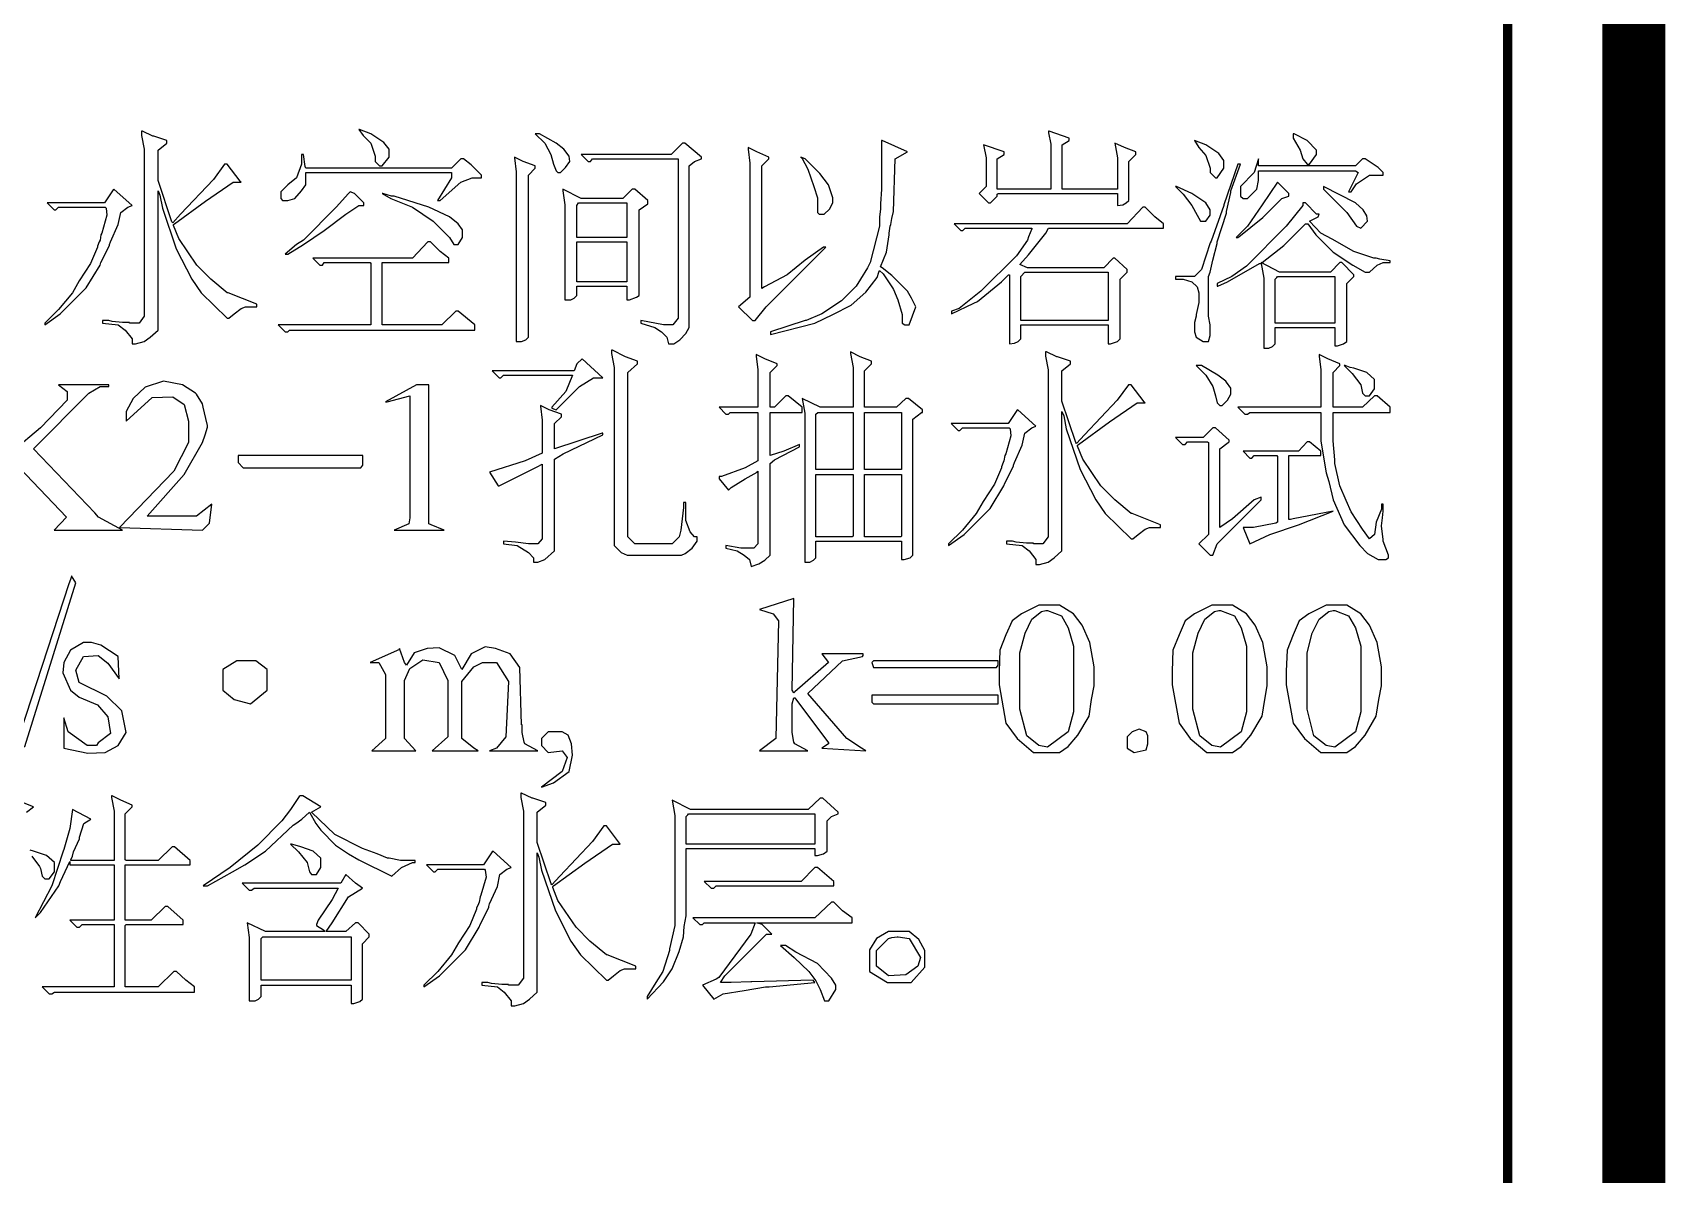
# Model space of a CAD drawing. Extents: x 94 to 452, y -72 to 1042.
# Drawn here: x 425.83 to 451.73, y 190.35 to 208.45 of the extents above; entities that cross this region are included whole.
import ezdxf

# ---------------------------------------------------------------- set-up
doc = ezdxf.new("R2010")
doc.units = 0
doc.header["$MEASUREMENT"] = 0
doc.layers.add('TREE_LAYER', color=7, linetype='Continuous')

msp = doc.modelspace()

# ---------------------------------------------------------------- linework, layer by layer
at = {"layer": 'TREE_LAYER'}
for points, const_width, elevation in [([(451.22612, 995.005583), (451.22612, 11.113007), (451.22612, 10.313007), (451.22612, -71.498816), (94.22612, -71.498816), (94.22612, -69.496695), (94.22612, 9.432416), (94.22612, 10.313007), (94.22612, 11.113007), (94.22612, 13.086307)], 1, 2891.008799), ([(96.22612, 13.086307), (96.22612, 11.113007), (96.22612, 10.313007), (96.22612, 9.432416), (96.22612, 9.432416), (96.22612, -69.496695), (96.22612, -69.498816), (449.22612, -69.498816), (449.22612, -69.498816), (449.22612, 10.313007), (449.22612, 11.113007), (449.22612, 995.005583)], 0.15, 2875.008799)]:
    msp.add_lwpolyline(points, dxfattribs=dict(at, const_width=const_width, elevation=elevation))
at = {"layer": 'TREE_LAYER', "elevation": 1017}
for points in [[(427.570339, 206.892055), (427.556613, 206.892055), (427.556613, 206.823428), (427.59779, 206.60382), (427.59779, 203.9548), (427.515437, 203.844996), (427.364456, 203.844996), (427.364456, 203.858722), (427.254653, 203.858722), (427.254653, 203.858722), (427.089947, 203.872447), (427.035045, 203.886173), (426.938966, 203.886173), (426.938966, 203.844996), (427.186025, 203.817546), (427.295829, 203.735193), (427.405633, 203.597938), (427.405633, 203.597938), (427.405633, 203.515585), (427.460535, 203.515585), (427.59779, 203.556761), (427.693868, 203.625389), (427.817398, 203.735193), (427.817398, 205.944996), (427.817398, 205.944996), (427.844849, 205.876369), (427.886025, 205.670487), (428.105633, 205.025389), (428.352692, 204.544996), (428.503672, 204.325389), (428.915437, 203.927349), (428.942888, 203.927349), (429.025241, 203.995977), (429.135045, 204.07833), (429.203672, 204.105781), (429.382104, 204.105781), (429.382104, 204.146957), (429.382104, 204.146957), (428.929162, 204.325389), (428.915437, 204.325389), (428.654653, 204.544996), (428.435045, 204.764604), (428.146809, 205.190095), (428.064456, 205.395977), (428.064456, 205.409702), (428.078182, 205.423428), (428.5723, 205.780291), (429.011515, 206.082251), (429.025241, 206.082251), (429.135045, 206.082251), (429.121319, 206.095977), (428.915437, 206.370487), (428.915437, 206.370487), (428.87426, 206.370487), (428.695829, 206.123428), (428.17426, 205.574408), (428.050731, 205.437153), (428.037005, 205.450879), (427.817398, 206.109702), (427.817398, 206.590095), (427.954653, 206.699898), (427.954653, 206.699898), (427.954653, 206.741075), (427.74877, 206.809702), (427.735045, 206.809702), (427.570339, 206.892055), (427.570339, 206.892055)], [(431.015092, 206.919506), (431.001366, 206.919506), (431.069994, 206.823428), (431.193523, 206.699898), (431.262151, 206.494016), (431.262151, 206.411663), (431.330778, 206.343036), (431.371955, 206.343036), (431.481758, 206.480291), (431.481758, 206.60382), (431.399406, 206.713624), (431.193523, 206.850879), (431.015092, 206.919506), (431.015092, 206.919506)], [(433.869649, 206.850879), (433.801021, 206.850879), (433.952002, 206.699898), (434.04808, 206.521467), (434.089257, 206.370487), (434.130433, 206.260683), (434.157884, 206.233232), (434.19906, 206.233232), (434.281413, 206.315585), (434.350041, 206.411663), (434.336315, 206.494016), (434.253962, 206.60382), (434.130433, 206.699898), (433.869649, 206.850879), (433.869649, 206.850879)], [(436.175531, 206.699898), (436.134355, 206.699898), (435.955923, 206.521467), (434.528472, 206.521467), (434.638276, 206.411663), (434.679453, 206.411663), (434.706904, 206.45284), (436.065727, 206.45284), (436.065727, 206.439114), (436.065727, 203.927349), (435.983374, 203.817546), (435.832394, 203.817546), (435.475531, 203.886173), (435.475531, 203.844996), (435.695139, 203.776369), (435.804943, 203.707742), (435.887296, 203.625389), (435.914747, 203.515585), (435.9971, 203.515585), (436.093178, 203.584212), (436.189257, 203.680291), (436.244159, 203.776369), (436.244159, 206.343036), (436.326511, 206.411663), (436.436315, 206.45284), (436.436315, 206.480291), (436.175531, 206.699898), (436.175531, 206.699898)], [(439.304598, 206.741075), (439.290872, 206.741075), (439.290872, 205.972447), (439.290872, 205.972447), (439.277147, 205.739114), (439.277147, 205.739114), (439.277147, 205.670487), (439.277147, 205.656761), (439.263421, 205.533232), (439.263421, 205.519506), (439.263421, 205.464604), (439.263421, 205.450879), (439.263421, 205.382251), (439.112441, 204.805781), (439.071264, 204.723428), (438.961461, 204.544996), (438.892833, 204.435193), (438.6595, 204.201859), (438.343813, 203.995977), (438.096755, 203.886173), (438.083029, 203.886173), (437.53401, 203.707742), (437.53401, 203.666565), (438.23401, 203.844996), (438.522245, 203.982251), (438.81048, 204.133232), (439.043813, 204.339114), (439.222245, 204.572447), (439.249696, 204.6548), (439.263421, 204.682251), (439.318323, 204.627349), (439.469304, 204.407742), (439.483029, 204.380291), (439.551657, 204.215585), (439.620284, 203.982251), (439.620284, 203.968526), (439.620284, 203.844996), (439.661461, 203.817546), (439.730088, 203.817546), (439.839892, 204.105781), (439.771264, 204.243036), (439.702637, 204.35284), (439.455578, 204.599898), (439.304598, 204.723428), (439.277147, 204.737153), (439.373225, 204.970487), (439.414402, 205.244996), (439.414402, 205.272447), (439.428127, 205.382251), (439.441853, 205.409702), (439.455578, 205.505781), (439.483029, 205.615585), (439.51048, 206.45284), (439.702637, 206.562644), (439.304598, 206.741075), (439.304598, 206.741075)], [(441.953272, 206.892055), (441.939547, 206.892055), (441.939547, 206.864604), (441.980723, 206.686173), (441.980723, 205.972447), (441.966998, 205.972447), (441.143468, 205.972447), (441.129743, 205.972447), (441.129743, 206.45284), (441.239547, 206.521467), (441.239547, 206.521467), (441.239547, 206.562644), (440.910135, 206.672447), (440.951312, 206.466565), (440.951312, 206.013624), (440.841508, 205.90382), (440.992488, 205.75284), (441.019939, 205.75284), (441.129743, 205.862644), (441.129743, 205.890095), (441.143468, 205.90382), (443.037586, 205.90382), (443.037586, 205.890095), (443.037586, 205.711663), (443.119939, 205.725389), (443.174841, 205.75284), (443.216017, 205.794016), (443.216017, 206.411663), (443.325821, 206.521467), (443.325821, 206.562644), (443.14739, 206.631271), (442.99641, 206.699898), (443.037586, 206.466565), (443.037586, 205.972447), (443.037586, 205.972447), (442.159155, 205.972447), (442.159155, 205.972447), (442.159155, 206.672447), (442.268959, 206.741075), (442.268959, 206.741075), (442.268959, 206.782251), (441.953272, 206.892055), (441.953272, 206.892055)], [(444.25881, 206.741075), (444.25881, 206.741075), (444.327437, 206.631271), (444.437241, 206.507742), (444.505868, 206.301859), (444.505868, 206.233232), (444.588221, 206.150879), (444.615672, 206.150879), (444.725476, 206.301859), (444.725476, 206.411663), (444.725476, 206.425389), (444.643123, 206.535193), (444.437241, 206.672447), (444.25881, 206.741075), (444.25881, 206.741075)], [(445.837241, 206.850879), (445.823516, 206.850879), (445.823516, 206.782251), (445.933319, 206.590095), (445.974496, 206.45284), (446.043123, 206.370487), (446.0843, 206.370487), (446.194104, 206.521467), (446.194104, 206.590095), (446.043123, 206.741075), (445.837241, 206.850879), (445.837241, 206.850879)], [(430.122935, 206.521467), (430.095484, 206.521467), (430.095484, 206.370487), (430.013131, 206.150879), (429.875876, 206.041075), (429.766072, 205.931271), (429.766072, 205.821467), (429.793523, 205.794016), (429.875876, 205.794016), (429.98568, 205.821467), (430.095484, 205.944996), (430.164111, 206.041075), (430.164111, 206.219506), (430.164111, 206.233232), (432.469994, 206.233232), (432.469994, 206.150879), (432.250386, 205.794016), (432.291562, 205.794016), (432.620974, 206.082251), (432.799406, 206.150879), (432.950386, 206.150879), (432.950386, 206.192055), (432.78568, 206.356761), (432.662151, 206.45284), (432.620974, 206.45284), (432.469994, 206.301859), (430.164111, 206.301859), (430.150386, 206.32931), (430.122935, 206.521467), (430.122935, 206.521467)], [(433.471609, 206.480291), (433.471609, 206.480291), (433.471609, 206.466565), (433.49906, 206.246957), (433.49906, 203.556761), (433.581413, 203.556761), (433.650041, 203.584212), (433.691217, 203.625389), (433.691217, 206.192055), (433.801021, 206.301859), (433.801021, 206.343036), (433.608864, 206.411663), (433.471609, 206.480291), (433.471609, 206.480291)], [(437.177147, 206.631271), (437.177147, 206.631271), (437.177147, 206.60382), (437.204598, 206.384212), (437.204598, 204.256761), (437.026166, 204.105781), (437.245774, 203.886173), (437.286951, 203.886173), (437.465382, 204.105781), (438.412441, 205.05284), (438.38499, 205.05284), (438.371264, 205.05284), (438.083029, 204.846957), (437.794794, 204.613624), (437.437931, 204.421467), (437.396755, 204.394016), (437.396755, 204.407742), (437.396755, 206.343036), (437.506559, 206.45284), (437.506559, 206.480291), (437.314402, 206.562644), (437.177147, 206.631271), (437.177147, 206.631271)], [(438.014402, 206.480291), (438.014402, 206.480291), (438.028127, 206.466565), (438.124206, 206.288134), (438.220284, 206.013624), (438.275186, 205.835193), (438.275186, 205.601859), (438.302637, 205.574408), (438.38499, 205.574408), (438.467343, 205.656761), (438.522245, 205.75284), (438.522245, 205.835193), (438.453617, 206.041075), (438.316362, 206.219506), (438.083029, 206.45284), (438.014402, 206.480291), (438.014402, 206.480291)], [(445.274496, 206.45284), (445.205868, 206.233232), (444.986261, 206.013624), (444.986261, 205.862644), (445.027437, 205.821467), (445.096065, 205.821467), (445.247045, 205.972447), (445.274496, 206.109702), (445.274496, 206.260683), (445.288221, 206.260683), (446.811751, 206.260683), (446.852927, 206.233232), (446.701947, 205.931271), (446.743123, 205.931271), (446.825476, 206.0548), (447.031359, 206.192055), (447.250967, 206.192055), (447.250967, 206.233232), (447.168614, 206.315585), (446.962731, 206.45284), (446.921555, 206.45284), (446.811751, 206.343036), (445.288221, 206.343036), (445.274496, 206.343036), (445.274496, 206.45284), (445.274496, 206.45284)], [(444.986261, 206.370487), (444.945084, 206.370487), (444.945084, 206.370487), (444.725476, 205.725389), (444.725476, 205.711663), (444.519594, 205.148918), (444.505868, 205.121467), (444.368614, 204.695977), (444.25881, 204.586173), (443.956849, 204.586173), (443.956849, 204.544996), (444.080378, 204.544996), (444.217633, 204.50382), (444.299986, 204.421467), (444.327437, 204.325389), (444.327437, 204.174408), (444.286261, 203.982251), (444.286261, 203.9548), (444.25881, 203.858722), (444.25881, 203.707742), (444.286261, 203.625389), (444.396065, 203.556761), (444.478418, 203.556761), (444.505868, 203.65284), (444.505868, 203.817546), (444.478418, 203.9548), (444.478418, 204.586173), (444.505868, 204.6548), (444.547045, 204.846957), (444.615672, 205.107742), (444.615672, 205.135193), (444.766653, 205.588134), (444.766653, 205.615585), (444.83528, 205.917546), (444.83528, 205.944996), (444.986261, 206.370487), (444.986261, 206.370487)], [(427.117398, 205.972447), (427.103672, 205.958722), (426.966417, 205.75284), (426.060535, 205.75284), (426.170339, 205.643036), (426.19779, 205.643036), (426.238966, 205.684212), (426.980143, 205.684212), (426.993868, 205.670487), (427.007594, 205.560683), (426.925241, 205.272447), (426.911515, 205.244996), (426.89779, 205.162644), (426.884064, 205.135193), (426.856613, 205.066565), (426.856613, 205.05284), (426.746809, 204.792055), (426.568378, 204.517546), (426.458574, 204.325389), (426.238966, 204.064604), (426.019358, 203.844996), (426.019358, 203.817546), (426.266417, 203.995977), (426.678182, 204.407742), (426.89779, 204.764604), (426.911515, 204.805781), (427.04877, 205.080291), (427.04877, 205.094016), (427.062496, 205.135193), (427.186025, 205.409702), (427.227202, 205.601859), (427.337005, 205.684212), (427.405633, 205.711663), (427.117398, 205.972447), (427.117398, 205.972447)], [(430.864111, 205.931271), (430.83666, 205.90382), (430.644504, 205.684212), (430.122935, 205.162644), (430.013131, 205.094016), (429.8347, 204.943036), (429.875876, 204.943036), (430.122935, 205.094016), (430.452347, 205.313624), (430.795484, 205.574408), (431.001366, 205.711663), (431.083719, 205.711663), (431.083719, 205.75284), (430.932739, 205.90382), (430.864111, 205.931271), (430.864111, 205.931271)], [(431.38568, 205.90382), (431.371955, 205.90382), (431.509209, 205.821467), (431.852347, 205.684212), (432.181758, 205.464604), (432.442543, 205.20382), (432.51117, 205.094016), (432.579798, 205.094016), (432.648425, 205.20382), (432.648425, 205.327349), (432.579798, 205.423428), (432.442543, 205.533232), (432.113131, 205.684212), (431.564111, 205.862644), (431.522935, 205.862644), (431.38568, 205.90382), (431.38568, 205.90382)], [(434.240237, 205.972447), (434.240237, 205.972447), (434.240237, 205.944996), (434.267688, 205.725389), (434.267688, 204.215585), (434.363766, 204.215585), (434.418668, 204.243036), (434.459845, 204.284212), (434.459845, 204.435193), (434.459845, 204.435193), (435.255923, 204.435193), (435.255923, 204.435193), (435.255923, 204.215585), (435.2971, 204.215585), (435.406904, 204.256761), (435.44808, 204.284212), (435.44808, 205.643036), (435.585335, 205.739114), (435.585335, 205.75284), (435.585335, 205.794016), (435.379453, 205.972447), (435.338276, 205.972447), (435.187296, 205.821467), (434.528472, 205.821467), (434.240237, 205.972447), (434.240237, 205.972447)], [(443.970574, 206.013624), (443.956849, 206.013624), (444.080378, 205.890095), (444.217633, 205.711663), (444.299986, 205.560683), (444.354888, 205.464604), (444.368614, 205.464604), (444.437241, 205.464604), (444.505868, 205.560683), (444.505868, 205.643036), (444.437241, 205.75284), (444.217633, 205.90382), (443.970574, 206.013624), (443.970574, 206.013624)], [(445.576457, 206.082251), (445.329398, 205.725389), (445.096065, 205.382251), (444.917633, 205.20382), (444.945084, 205.20382), (444.95881, 205.217546), (445.343123, 205.519506), (445.645084, 205.821467), (445.754888, 205.862644), (445.754888, 205.90382), (445.576457, 206.082251), (445.576457, 206.082251)], [(446.303908, 206.013624), (446.303908, 206.013624), (446.303908, 205.972447), (446.674496, 205.601859), (446.825476, 205.382251), (446.894104, 205.3548), (447.003908, 205.464604), (446.990182, 205.546957), (446.93528, 205.643036), (446.811751, 205.75284), (446.303908, 206.013624), (446.303908, 206.013624)], [(434.487296, 205.75284), (434.487296, 205.75284), (435.255923, 205.75284), (435.255923, 205.75284), (435.255923, 205.20382), (435.255923, 205.20382), (434.459845, 205.20382), (434.459845, 205.20382), (434.459845, 205.711663), (434.487296, 205.75284), (434.487296, 205.75284)], [(443.476802, 205.684212), (443.435625, 205.684212), (443.188566, 205.423428), (440.443468, 205.423428), (440.553272, 205.313624), (440.580723, 205.313624), (440.6219, 205.3548), (441.678763, 205.3548), (441.678763, 205.341075), (441.623861, 205.217546), (441.610135, 205.162644), (441.431704, 204.915585), (440.868959, 204.35284), (440.525821, 204.07833), (440.402292, 204.037153), (440.402292, 203.995977), (440.759155, 204.160683), (440.814057, 204.188134), (441.19837, 204.50382), (441.308174, 204.613624), (441.3219, 204.613624), (441.3219, 203.515585), (441.404253, 203.52931), (441.459155, 203.556761), (441.500331, 203.597938), (441.500331, 203.80382), (441.500331, 203.817546), (442.886606, 203.817546), (442.886606, 203.80382), (442.886606, 203.515585), (442.927782, 203.515585), (443.037586, 203.556761), (443.078763, 203.597938), (443.078763, 204.544996), (443.188566, 204.6548), (443.188566, 204.695977), (442.99641, 204.874408), (442.968959, 204.874408), (442.817978, 204.723428), (441.610135, 204.723428), (441.486606, 204.77833), (441.623861, 204.92931), (441.89837, 205.272447), (441.939547, 205.3548), (443.765037, 205.3548), (443.765037, 205.423428), (443.627782, 205.533232), (443.476802, 205.684212), (443.476802, 205.684212)], [(446.015672, 205.75284), (445.974496, 205.75284), (445.974496, 205.711663), (445.713712, 205.382251), (445.082339, 204.750879), (444.849006, 204.586173), (444.615672, 204.476369), (444.615672, 204.435193), (444.629398, 204.435193), (444.780378, 204.50382), (445.288221, 204.792055), (445.301947, 204.792055), (445.315672, 204.792055), (445.356849, 204.558722), (445.356849, 203.446957), (445.439202, 203.446957), (445.494104, 203.474408), (445.53528, 203.515585), (445.53528, 203.776369), (445.53528, 203.776369), (446.482339, 203.776369), (446.482339, 203.776369), (446.482339, 203.488134), (446.523516, 203.488134), (446.619594, 203.515585), (446.674496, 203.556761), (446.674496, 204.476369), (446.7843, 204.586173), (446.7843, 204.613624), (446.592143, 204.805781), (446.564692, 204.805781), (446.413712, 204.6548), (445.603908, 204.6548), (445.315672, 204.805781), (445.329398, 204.805781), (445.672535, 205.080291), (446.015672, 205.423428), (446.056849, 205.423428), (446.180378, 205.244996), (446.454888, 204.970487), (446.770574, 204.764604), (446.962731, 204.6548), (447.031359, 204.6548), (447.154888, 204.764604), (447.250967, 204.805781), (447.36077, 204.805781), (447.36077, 204.833232), (447.196065, 204.860683), (447.141163, 204.874408), (447.099986, 204.874408), (446.7843, 204.984212), (446.441163, 205.176369), (446.262731, 205.272447), (446.0843, 205.464604), (446.221555, 205.533232), (446.23528, 205.574408), (446.194104, 205.574408), (446.015672, 205.75284), (446.015672, 205.75284)], [(432.140582, 205.135193), (432.099406, 205.135193), (431.852347, 204.874408), (430.273915, 204.874408), (430.383719, 204.764604), (430.424896, 204.764604), (430.452347, 204.805781), (431.179798, 204.805781), (431.193523, 204.792055), (431.193523, 203.817546), (431.179798, 203.817546), (429.724896, 203.817546), (429.8347, 203.707742), (429.875876, 203.707742), (429.903327, 203.735193), (432.840582, 203.735193), (432.840582, 203.817546), (432.579798, 204.037153), (432.538621, 204.037153), (432.319013, 203.817546), (431.371955, 203.817546), (431.371955, 203.817546), (431.371955, 204.792055), (431.371955, 204.805781), (432.428817, 204.805781), (432.428817, 204.874408), (432.291562, 204.984212), (432.140582, 205.135193), (432.140582, 205.135193)], [(434.459845, 205.121467), (434.459845, 205.135193), (435.255923, 205.135193), (435.255923, 205.121467), (435.255923, 204.517546), (435.255923, 204.50382), (434.459845, 204.50382), (434.459845, 204.517546), (434.459845, 205.121467), (434.459845, 205.121467)], [(441.568959, 204.6548), (441.568959, 204.6548), (442.886606, 204.6548), (442.886606, 204.6548), (442.886606, 203.886173), (442.886606, 203.886173), (441.500331, 203.886173), (441.500331, 203.886173), (441.500331, 204.586173), (441.568959, 204.6548), (441.568959, 204.6548)], [(445.562731, 204.572447), (445.576457, 204.586173), (446.482339, 204.586173), (446.482339, 204.572447), (446.482339, 203.858722), (446.482339, 203.844996), (445.53528, 203.844996), (445.53528, 203.858722), (445.53528, 204.544996), (445.562731, 204.572447), (445.562731, 204.572447)], [(435.024403, 203.419506), (435.010677, 203.419506), (435.010677, 203.364604), (435.051854, 203.144996), (435.051854, 200.317546), (435.161658, 200.207742), (435.257736, 200.166565), (436.108717, 200.166565), (436.122442, 200.166565), (436.177344, 200.194016), (436.287148, 200.276369), (436.369501, 200.386173), (436.369501, 200.4548), (436.328324, 200.4548), (436.259697, 200.537153), (436.191069, 200.715585), (436.191069, 201.00382), (436.149893, 201.00382), (436.149893, 200.921467), (436.108717, 200.564604), (436.081266, 200.4548), (435.971462, 200.344996), (435.381266, 200.344996), (435.271462, 200.4548), (435.271462, 203.062644), (435.422442, 203.199898), (435.422442, 203.241075), (435.230285, 203.309702), (435.024403, 203.419506), (435.024403, 203.419506)], [(437.30646, 203.350879), (437.30646, 203.350879), (437.30646, 203.323428), (437.333911, 203.10382), (437.333911, 202.513624), (437.333911, 202.513624), (436.716264, 202.513624), (436.826068, 202.40382), (436.867244, 202.40382), (436.894695, 202.431271), (437.333911, 202.431271), (437.333911, 202.431271), (437.333911, 201.662644), (437.128029, 201.55284), (436.75744, 201.415585), (436.716264, 201.415585), (436.716264, 201.374408), (436.867244, 201.195977), (436.908421, 201.237153), (437.128029, 201.374408), (437.320185, 201.484212), (437.333911, 201.497938), (437.333911, 201.497938), (437.333911, 200.344996), (437.265284, 200.276369), (437.059401, 200.276369), (436.826068, 200.317546), (436.826068, 200.276369), (437.004499, 200.235193), (437.114303, 200.166565), (437.196656, 200.097938), (437.224107, 199.988134), (437.347636, 200.02931), (437.443715, 200.084212), (437.526068, 200.166565), (437.526068, 201.621467), (437.594695, 201.676369), (437.992734, 201.882251), (437.992734, 201.923428), (437.992734, 201.923428), (437.745676, 201.813624), (437.526068, 201.744996), (437.526068, 201.744996), (437.526068, 202.431271), (437.526068, 202.431271), (438.033911, 202.431271), (438.033911, 202.513624), (437.814303, 202.692055), (437.773127, 202.692055), (437.594695, 202.513624), (437.526068, 202.513624), (437.526068, 203.062644), (437.635872, 203.172447), (437.635872, 203.199898), (437.443715, 203.282251), (437.30646, 203.350879), (437.30646, 203.350879)], [(438.802538, 203.392055), (438.802538, 203.392055), (438.802538, 203.364604), (438.843715, 203.144996), (438.843715, 202.513624), (438.829989, 202.513624), (438.322146, 202.513624), (438.033911, 202.650879), (438.075087, 202.417546), (438.075087, 200.056761), (438.15744, 200.056761), (438.212342, 200.084212), (438.253519, 200.125389), (438.253519, 200.386173), (438.253519, 200.386173), (439.598617, 200.386173), (439.612342, 200.386173), (439.612342, 200.097938), (439.653519, 200.097938), (439.749597, 200.125389), (439.790774, 200.166565), (439.790774, 202.321467), (439.928029, 202.431271), (439.941754, 202.431271), (439.941754, 202.472447), (439.722146, 202.650879), (439.68097, 202.650879), (439.529989, 202.513624), (439.022146, 202.513624), (439.022146, 202.513624), (439.022146, 203.090095), (439.13195, 203.199898), (439.13195, 203.241075), (438.953519, 203.309702), (438.802538, 203.392055), (438.802538, 203.392055)], [(441.908125, 203.392055), (441.8944, 203.392055), (441.8944, 203.323428), (441.935576, 203.10382), (441.935576, 200.4548), (441.853223, 200.344996), (441.702243, 200.344996), (441.702243, 200.358722), (441.592439, 200.358722), (441.592439, 200.358722), (441.427733, 200.372447), (441.372831, 200.386173), (441.276752, 200.386173), (441.276752, 200.344996), (441.523811, 200.317546), (441.633615, 200.235193), (441.743419, 200.097938), (441.743419, 200.097938), (441.743419, 200.015585), (441.798321, 200.015585), (441.935576, 200.056761), (442.031654, 200.125389), (442.155184, 200.235193), (442.155184, 202.444996), (442.155184, 202.444996), (442.182635, 202.376369), (442.223811, 202.170487), (442.443419, 201.525389), (442.690478, 201.044996), (442.841458, 200.825389), (443.253223, 200.427349), (443.280674, 200.427349), (443.363027, 200.495977), (443.472831, 200.57833), (443.541458, 200.605781), (443.71989, 200.605781), (443.71989, 200.646957), (443.71989, 200.646957), (443.266949, 200.825389), (443.253223, 200.825389), (442.992439, 201.044996), (442.772831, 201.264604), (442.484596, 201.690095), (442.402243, 201.895977), (442.402243, 201.909702), (442.415968, 201.923428), (442.910086, 202.280291), (443.349301, 202.582251), (443.363027, 202.582251), (443.472831, 202.582251), (443.459105, 202.595977), (443.253223, 202.870487), (443.253223, 202.870487), (443.212047, 202.870487), (443.033615, 202.623428), (442.512047, 202.074408), (442.388517, 201.937153), (442.374792, 201.950879), (442.155184, 202.609702), (442.155184, 203.090095), (442.292439, 203.199898), (442.292439, 203.199898), (442.292439, 203.241075), (442.086556, 203.309702), (442.072831, 203.309702), (441.908125, 203.392055), (441.908125, 203.392055)], [(446.23528, 203.350879), (446.23528, 203.350879), (446.23528, 203.323428), (446.262731, 203.10382), (446.262731, 202.513624), (446.262731, 202.513624), (444.945084, 202.513624), (445.054888, 202.40382), (445.096065, 202.40382), (445.137241, 202.431271), (446.262731, 202.431271), (446.262731, 202.431271), (446.262731, 201.97833), (446.290182, 201.813624), (446.345084, 201.470487), (446.386261, 201.333232), (446.454888, 201.044996), (446.633319, 200.646957), (446.880378, 200.317546), (447.003908, 200.194016), (447.168614, 200.097938), (447.182339, 200.097938), (447.292143, 200.097938), (447.333319, 200.125389), (447.333319, 200.166565), (447.250967, 200.386173), (447.250967, 200.413624), (447.223516, 200.633232), (447.237241, 200.756761), (447.250967, 200.866565), (447.250967, 200.976369), (447.223516, 200.976369), (447.223516, 200.894016), (447.141163, 200.688134), (447.113712, 200.495977), (447.031359, 200.427349), (446.921555, 200.57833), (446.743123, 200.85284), (446.66077, 201.031271), (446.564692, 201.264604), (446.482339, 201.621467), (446.482339, 201.662644), (446.482339, 201.676369), (446.454888, 201.97833), (446.454888, 201.97833), (446.454888, 202.431271), (446.454888, 202.431271), (447.36077, 202.431271), (447.36077, 202.513624), (447.154888, 202.692055), (447.113712, 202.692055), (446.921555, 202.513624), (446.454888, 202.513624), (446.454888, 202.513624), (446.454888, 203.062644), (446.564692, 203.172447), (446.564692, 203.199898), (446.372535, 203.282251), (446.23528, 203.350879), (446.23528, 203.350879)], [(434.544011, 203.282251), (434.461658, 203.199898), (434.420481, 203.090095), (433.11656, 203.090095), (433.226364, 202.980291), (433.253815, 202.980291), (433.294991, 203.021467), (434.39303, 203.021467), (434.39303, 203.021467), (434.283226, 202.760683), (434.063618, 202.513624), (434.063618, 202.499898), (434.132246, 202.472447), (434.502834, 202.843036), (434.722442, 202.980291), (434.873422, 202.980291), (434.544011, 203.282251), (434.544011, 203.282251)], [(444.368614, 203.172447), (444.286261, 203.172447), (444.437241, 203.021467), (444.547045, 202.843036), (444.588221, 202.692055), (444.615672, 202.582251), (444.656849, 202.541075), (444.698025, 202.541075), (444.780378, 202.623428), (444.83528, 202.719506), (444.83528, 202.801859), (444.83528, 202.815585), (444.766653, 202.911663), (444.752927, 202.925389), (444.629398, 203.021467), (444.368614, 203.172447), (444.368614, 203.172447)], [(446.647045, 203.172447), (446.633319, 203.172447), (446.756849, 203.048918), (446.894104, 202.870487), (446.921555, 202.733232), (446.962731, 202.692055), (447.031359, 202.692055), (447.113712, 202.801859), (447.113712, 202.95284), (446.990182, 203.062644), (446.7843, 203.131271), (446.729398, 203.144996), (446.647045, 203.172447), (446.647045, 203.172447)], [(425.51186, 201.662644), (426.362841, 200.770487), (426.170684, 200.564604), (427.254998, 200.564604), (426.870684, 200.770487), (426.815782, 200.839114), (425.841272, 201.8548), (426.719703, 202.733232), (426.898135, 202.843036), (427.03539, 202.843036), (427.03539, 202.870487), (426.239311, 202.870487), (426.376566, 202.760683), (426.376566, 202.623428), (425.951076, 202.184212), (425.51186, 201.813624)], [(428.205682, 202.870487), (427.903721, 202.925389), (427.615486, 202.82931), (427.423329, 202.650879), (427.313525, 202.444996), (427.313525, 202.294016), (427.72529, 202.664604), (428.054702, 202.67833), (428.233133, 202.5548), (428.301761, 202.294016), (428.301761, 201.950879), (428.068427, 201.497938), (427.203721, 200.605781), (428.521368, 200.564604), (428.631172, 200.674408), (428.672349, 200.976369), (428.42529, 200.784212), (427.72529, 200.784212), (427.642937, 200.784212), (428.233133, 201.443036), (428.521368, 201.950879), (428.562545, 202.074408), (428.603721, 202.197938), (428.603721, 202.225389), (428.57627, 202.335193), (428.535094, 202.513624), (428.521368, 202.568526), (428.42529, 202.719506), (428.411565, 202.733232), (428.205682, 202.870487), (428.205682, 202.870487)], [(432.110973, 202.870487), (431.918816, 202.870487), (431.424699, 202.595977), (431.45215, 202.595977), (431.809012, 202.692055), (431.809012, 202.444996), (431.809012, 200.756761), (431.795287, 200.660683), (431.561953, 200.564604), (432.358032, 200.564604), (432.15215, 200.646957), (432.110973, 200.660683), (432.110973, 200.743036), (432.110973, 202.870487), (432.110973, 202.870487)], [(433.885187, 202.541075), (433.885187, 202.541075), (433.885187, 202.527349), (433.912638, 202.307742), (433.912638, 201.786173), (433.638128, 201.662644), (433.075383, 201.484212), (433.212638, 201.264604), (433.226364, 201.264604), (433.830285, 201.566565), (433.912638, 201.607742), (433.912638, 201.594016), (433.912638, 200.427349), (433.844011, 200.344996), (433.69303, 200.344996), (433.487148, 200.372447), (433.294991, 200.386173), (433.294991, 200.344996), (433.514599, 200.317546), (433.69303, 200.207742), (433.775383, 200.125389), (433.775383, 200.056761), (433.844011, 200.056761), (433.953815, 200.097938), (434.104795, 200.235193), (434.104795, 201.690095), (434.24205, 201.772447), (434.873422, 202.074408), (434.873422, 202.101859), (434.859697, 202.101859), (434.104795, 201.8548), (434.104795, 201.8548), (434.104795, 202.25284), (434.214599, 202.362644), (434.214599, 202.40382), (434.022442, 202.472447), (433.885187, 202.541075), (433.885187, 202.541075)], [(438.28097, 202.431271), (438.294695, 202.431271), (438.829989, 202.431271), (438.843715, 202.431271), (438.843715, 201.525389), (438.829989, 201.525389), (438.253519, 201.525389), (438.253519, 201.525389), (438.253519, 202.40382), (438.28097, 202.431271), (438.28097, 202.431271)], [(439.022146, 202.431271), (439.022146, 202.431271), (439.598617, 202.431271), (439.612342, 202.431271), (439.612342, 201.525389), (439.598617, 201.525389), (439.022146, 201.525389), (439.022146, 201.525389), (439.022146, 202.431271), (439.022146, 202.431271)], [(441.455184, 202.472447), (441.441458, 202.458722), (441.304203, 202.25284), (440.398321, 202.25284), (440.508125, 202.143036), (440.535576, 202.143036), (440.576752, 202.184212), (441.317929, 202.184212), (441.331654, 202.170487), (441.34538, 202.060683), (441.263027, 201.772447), (441.249301, 201.744996), (441.235576, 201.662644), (441.221851, 201.635193), (441.1944, 201.566565), (441.1944, 201.55284), (441.084596, 201.292055), (440.906164, 201.017546), (440.79636, 200.825389), (440.576752, 200.564604), (440.357145, 200.344996), (440.357145, 200.317546), (440.604203, 200.495977), (441.015968, 200.907742), (441.235576, 201.264604), (441.249301, 201.305781), (441.386556, 201.580291), (441.386556, 201.594016), (441.400282, 201.635193), (441.523811, 201.909702), (441.564988, 202.101859), (441.674792, 202.184212), (441.743419, 202.211663), (441.455184, 202.472447), (441.455184, 202.472447)], [(444.588221, 202.184212), (444.547045, 202.184212), (444.396065, 202.033232), (443.956849, 202.033232), (444.066653, 201.923428), (444.107829, 201.923428), (444.149006, 201.964604), (444.464692, 201.964604), (444.478418, 201.950879), (444.478418, 200.495977), (444.327437, 200.344996), (444.505868, 200.166565), (444.547045, 200.166565), (444.615672, 200.344996), (445.315672, 201.044996), (445.315672, 201.086173), (445.205868, 201.044996), (444.862731, 200.743036), (444.656849, 200.605781), (444.656849, 200.605781), (444.656849, 201.8548), (444.794104, 201.950879), (444.807829, 201.964604), (444.807829, 201.992055), (444.588221, 202.184212), (444.588221, 202.184212)], [(431.06421, 201.744996), (429.087739, 201.744996), (429.087739, 201.635193), (429.170092, 201.55284), (431.036759, 201.55284), (431.06421, 201.594016), (431.06421, 201.744996), (431.06421, 201.744996)], [(446.0843, 201.964604), (446.043123, 201.964604), (445.905868, 201.813624), (445.027437, 201.813624), (445.137241, 201.70382), (445.164692, 201.70382), (445.205868, 201.744996), (445.562731, 201.744996), (445.576457, 201.731271), (445.576457, 200.688134), (445.549006, 200.674408), (445.192143, 200.605781), (445.027437, 200.605781), (445.137241, 200.344996), (445.452927, 200.495977), (445.905868, 200.646957), (446.454888, 200.866565), (445.823516, 200.743036), (445.782339, 200.72931), (445.754888, 200.72931), (445.754888, 201.731271), (445.754888, 201.744996), (446.262731, 201.744996), (446.262731, 201.813624), (446.0843, 201.964604), (446.0843, 201.964604)], [(438.253519, 201.443036), (438.253519, 201.443036), (438.829989, 201.443036), (438.843715, 201.443036), (438.843715, 200.468526), (438.829989, 200.4548), (438.253519, 200.4548), (438.253519, 200.468526), (438.253519, 201.443036), (438.253519, 201.443036)], [(439.022146, 201.443036), (439.022146, 201.443036), (439.598617, 201.443036), (439.612342, 201.443036), (439.612342, 200.468526), (439.598617, 200.4548), (439.022146, 200.4548), (439.022146, 200.468526), (439.022146, 201.443036), (439.022146, 201.443036)], [(426.445005, 199.823428), (426.403829, 199.713624), (425.552849, 197.105781), (425.703829, 197.133232), (426.513633, 199.727349), (426.445005, 199.837153), (426.445005, 199.823428)], [(437.904849, 199.480291), (437.355829, 199.301859), (437.575437, 199.233232), (437.65779, 199.123428), (437.616613, 197.256761), (437.355829, 197.064604), (438.124457, 197.064604), (437.918574, 197.174408), (437.904849, 197.201859), (437.877398, 197.35284), (437.877398, 197.805781), (437.904849, 197.901859), (437.918574, 197.901859), (438.453868, 197.188134), (438.453868, 197.174408), (438.453868, 197.174408), (438.344064, 197.105781), (439.044064, 197.064604), (438.975437, 197.105781), (438.742104, 197.256761), (438.124457, 197.970487), (438.673476, 198.492055), (438.989162, 198.560683), (439.002888, 198.574408), (439.002888, 198.601859), (438.344064, 198.601859), (438.453868, 198.464604), (437.918574, 197.997938), (437.904849, 197.984212), (437.877398, 198.025389), (437.904849, 199.480291), (437.904849, 199.480291)], [(442.118198, 199.370487), (441.788786, 199.370487), (441.514276, 199.233232), (441.363296, 199.123428), (441.267217, 198.90382), (441.171139, 198.656761), (441.157413, 198.327349), (441.157413, 198.107742), (441.267217, 197.50382), (441.445649, 197.256761), (441.706433, 197.037153), (442.118198, 197.037153), (442.118198, 197.037153), (442.255453, 197.133232), (442.406433, 197.311663), (442.584864, 197.613624), (442.626041, 197.874408), (442.667217, 198.094016), (442.667217, 198.20382), (442.667217, 198.395977), (442.59859, 198.780291), (442.475061, 199.0548), (442.337806, 199.233232), (442.118198, 199.370487), (442.118198, 199.370487)], [(441.89859, 199.288134), (441.926041, 199.288134), (442.145649, 199.205781), (442.255453, 199.013624), (442.337806, 198.725389), (442.337806, 197.682251), (442.255453, 197.366565), (441.926041, 197.119506), (441.788786, 197.146957), (441.596629, 197.297938), (441.486825, 197.723428), (441.486825, 198.615585), (441.569178, 198.931271), (441.678982, 199.150879), (441.829963, 199.274408), (441.89859, 199.288134), (441.89859, 199.288134)], [(444.862919, 199.370487), (444.533508, 199.370487), (444.258998, 199.233232), (444.108017, 199.123428), (444.011939, 198.90382), (443.915861, 198.656761), (443.902135, 198.327349), (443.902135, 198.107742), (444.011939, 197.50382), (444.19037, 197.256761), (444.451155, 197.037153), (444.862919, 197.037153), (444.862919, 197.037153), (445.000174, 197.133232), (445.151155, 197.311663), (445.329586, 197.613624), (445.370763, 197.874408), (445.411939, 198.094016), (445.411939, 198.20382), (445.411939, 198.395977), (445.343312, 198.780291), (445.219782, 199.0548), (445.082527, 199.233232), (444.862919, 199.370487), (444.862919, 199.370487)], [(444.643312, 199.288134), (444.670763, 199.288134), (444.89037, 199.205781), (445.000174, 199.013624), (445.082527, 198.725389), (445.082527, 197.682251), (445.000174, 197.366565), (444.670763, 197.119506), (444.533508, 197.146957), (444.341351, 197.297938), (444.231547, 197.723428), (444.231547, 198.615585), (444.3139, 198.931271), (444.423704, 199.150879), (444.574684, 199.274408), (444.643312, 199.288134), (444.643312, 199.288134)], [(446.674496, 199.370487), (446.345084, 199.370487), (446.070574, 199.233232), (445.919594, 199.123428), (445.823516, 198.90382), (445.727437, 198.656761), (445.713712, 198.327349), (445.713712, 198.107742), (445.823516, 197.50382), (446.001947, 197.256761), (446.262731, 197.037153), (446.674496, 197.037153), (446.674496, 197.037153), (446.811751, 197.133232), (446.962731, 197.311663), (447.141163, 197.613624), (447.182339, 197.874408), (447.223516, 198.094016), (447.223516, 198.20382), (447.223516, 198.395977), (447.154888, 198.780291), (447.031359, 199.0548), (446.894104, 199.233232), (446.674496, 199.370487), (446.674496, 199.370487)], [(446.454888, 199.288134), (446.482339, 199.288134), (446.701947, 199.205781), (446.811751, 199.013624), (446.894104, 198.725389), (446.894104, 197.682251), (446.811751, 197.366565), (446.482339, 197.119506), (446.345084, 197.146957), (446.152927, 197.297938), (446.043123, 197.723428), (446.043123, 198.615585), (446.125476, 198.931271), (446.23528, 199.150879), (446.386261, 199.274408), (446.454888, 199.288134), (446.454888, 199.288134)], [(426.760504, 198.780291), (426.636974, 198.780291), (426.431092, 198.656761), (426.321288, 198.464604), (426.307562, 198.299898), (426.431092, 198.025389), (426.568347, 197.915585), (426.856582, 197.792055), (427.021288, 197.599898), (427.062464, 197.339114), (426.870307, 197.188134), (426.842856, 197.146957), (426.691876, 197.146957), (426.389915, 197.366565), (426.321288, 197.586173), (426.321288, 197.105781), (426.705602, 197.023428), (426.980111, 197.037153), (427.185994, 197.146957), (427.309523, 197.35284), (427.240896, 197.695977), (427.007562, 197.92931), (426.568347, 198.148918), (426.513445, 198.341075), (426.636974, 198.560683), (426.870307, 198.574408), (427.021288, 198.450879), (427.199719, 198.20382), (427.185994, 198.560683), (426.911484, 198.739114), (426.760504, 198.780291), (426.760504, 198.780291)], [(431.646402, 198.670487), (431.179735, 198.464604), (431.31699, 198.464604), (431.426794, 198.272447), (431.426794, 197.256761), (431.207186, 197.064604), (431.907186, 197.064604), (431.728755, 197.256761), (431.728755, 198.176369), (431.811107, 198.368526), (432.01699, 198.505781), (432.277774, 198.464604), (432.415029, 198.176369), (432.415029, 197.284212), (432.16797, 197.064604), (432.895421, 197.064604), (432.826794, 197.105781), (432.634637, 197.256761), (432.634637, 198.162644), (432.826794, 198.395977), (432.964049, 198.464604), (433.183657, 198.464604), (433.375813, 198.162644), (433.334637, 197.284212), (433.183657, 197.105781), (433.073853, 197.064604), (433.84248, 197.064604), (433.636598, 197.174408), (433.622872, 197.201859), (433.595421, 197.35284), (433.595421, 197.476369), (433.581696, 197.476369), (433.554245, 198.382251), (433.403264, 198.601859), (433.169931, 198.684212), (433.005225, 198.711663), (432.785617, 198.601859), (432.634637, 198.3548), (432.524833, 198.574408), (432.277774, 198.697938), (432.085617, 198.684212), (431.879735, 198.615585), (431.756206, 198.423428), (431.728755, 198.464604), (431.646402, 198.684212), (431.646402, 198.670487)], [(429.368158, 198.492055), (429.066198, 198.492055), (428.84659, 198.3548), (428.84659, 198.025389), (429.025021, 197.874408), (429.285805, 197.805781), (429.54659, 198.025389), (429.54659, 198.3548), (429.368158, 198.492055), (429.368158, 198.492055)], [(441.143876, 198.492055), (439.167406, 198.492055), (439.139955, 198.464604), (439.167406, 198.382251), (441.116425, 198.382251), (441.143876, 198.423428), (441.143876, 198.492055), (441.143876, 198.492055)], [(441.143876, 197.943036), (439.139955, 197.943036), (439.139955, 197.833232), (439.167406, 197.805781), (441.143876, 197.805781), (441.143876, 197.943036), (441.143876, 197.943036)], [(434.226606, 197.366565), (434.006998, 197.366565), (433.897194, 197.256761), (433.897194, 197.146957), (434.006998, 197.037153), (434.226606, 197.064604), (434.308959, 196.9548), (434.226606, 196.735193), (433.897194, 196.488134), (434.089351, 196.556761), (434.336409, 196.735193), (434.391311, 196.995977), (434.377586, 197.174408), (434.322684, 197.311663), (434.226606, 197.366565), (434.226606, 197.366565)], [(443.490559, 197.366565), (443.380755, 197.407742), (443.270951, 197.366565), (443.188598, 197.284212), (443.188598, 197.105781), (443.298402, 197.037153), (443.490559, 197.07833), (443.51801, 197.174408), (443.51801, 197.188134), (443.51801, 197.297938), (443.490559, 197.366565), (443.490559, 197.366565)], [(427.092362, 196.350879), (427.078636, 196.350879), (427.078636, 196.323428), (427.119813, 196.10382), (427.119813, 195.335193), (427.119813, 195.321467), (426.433538, 195.321467), (426.433538, 195.335193), (426.460989, 195.390095), (426.474715, 195.458722), (426.570793, 195.664604), (426.570793, 195.692055), (426.639421, 195.911663), (426.749225, 195.980291), (426.460989, 196.131271), (426.419813, 195.82931), (426.323734, 195.499898), (426.310009, 195.472447), (426.131578, 194.923428), (425.870793, 194.415585), (425.953146, 194.497938), (426.241382, 194.923428), (426.268833, 194.992055), (426.419813, 195.307742), (426.419813, 195.294016), (426.419813, 195.25284), (427.119813, 195.25284), (427.119813, 195.25284), (427.119813, 194.374408), (427.119813, 194.374408), (426.419813, 194.374408), (426.529617, 194.264604), (426.570793, 194.264604), (426.61197, 194.305781), (427.119813, 194.305781), (427.119813, 194.292055), (427.119813, 193.317546), (427.119813, 193.317546), (425.980597, 193.317546), (426.090401, 193.207742), (426.131578, 193.207742), (426.172754, 193.235193), (428.396284, 193.235193), (428.396284, 193.317546), (428.259029, 193.427349), (428.108048, 193.564604), (428.066872, 193.564604), (427.819813, 193.317546), (427.31197, 193.317546), (427.298244, 193.317546), (427.298244, 194.292055), (427.31197, 194.305781), (428.217852, 194.305781), (428.217852, 194.374408), (427.970793, 194.594016), (427.929617, 194.594016), (427.710009, 194.374408), (427.31197, 194.374408), (427.298244, 194.374408), (427.298244, 195.25284), (427.31197, 195.25284), (428.327656, 195.25284), (428.327656, 195.321467), (428.080597, 195.541075), (428.039421, 195.541075), (427.819813, 195.321467), (427.31197, 195.321467), (427.298244, 195.335193), (427.298244, 196.062644), (427.408048, 196.172447), (427.408048, 196.199898), (427.229617, 196.282251), (427.092362, 196.350879), (427.092362, 196.350879)], [(430.11197, 196.350879), (430.070793, 196.350879), (430.057068, 196.337153), (429.919813, 196.131271), (429.782558, 195.95284), (429.398244, 195.568526), (428.959029, 195.211663), (428.533538, 194.923428), (428.602166, 194.923428), (429.000205, 195.143036), (429.192362, 195.25284), (429.521774, 195.472447), (429.960989, 195.884212), (430.002166, 195.911663), (430.098244, 195.980291), (430.221774, 196.090095), (430.317852, 195.911663), (430.400205, 195.801859), (430.633538, 195.568526), (430.839421, 195.431271), (431.004127, 195.335193), (431.525695, 195.074408), (431.676676, 195.211663), (431.855107, 195.294016), (431.896284, 195.294016), (431.896284, 195.321467), (431.66295, 195.321467), (431.484519, 195.362644), (431.457068, 195.362644), (431.292362, 195.431271), (431.059029, 195.513624), (430.619813, 195.733232), (430.249225, 196.090095), (430.400205, 196.172447), (430.11197, 196.350879), (430.11197, 196.350879)], [(433.584519, 196.392055), (433.570793, 196.392055), (433.570793, 196.323428), (433.61197, 196.10382), (433.61197, 193.4548), (433.529617, 193.344996), (433.378636, 193.344996), (433.378636, 193.358722), (433.268833, 193.358722), (433.268833, 193.358722), (433.104127, 193.372447), (433.049225, 193.386173), (432.953146, 193.386173), (432.953146, 193.344996), (433.200205, 193.317546), (433.310009, 193.235193), (433.419813, 193.097938), (433.419813, 193.097938), (433.419813, 193.015585), (433.474715, 193.015585), (433.61197, 193.056761), (433.708048, 193.125389), (433.831578, 193.235193), (433.831578, 195.444996), (433.831578, 195.444996), (433.859029, 195.376369), (433.900205, 195.170487), (434.119813, 194.525389), (434.366872, 194.044996), (434.517852, 193.825389), (434.929617, 193.427349), (434.957068, 193.427349), (435.039421, 193.495977), (435.149225, 193.57833), (435.217852, 193.605781), (435.396284, 193.605781), (435.396284, 193.646957), (435.396284, 193.646957), (434.943342, 193.825389), (434.929617, 193.825389), (434.668833, 194.044996), (434.449225, 194.264604), (434.160989, 194.690095), (434.078636, 194.895977), (434.078636, 194.909702), (434.092362, 194.923428), (434.58648, 195.280291), (435.025695, 195.582251), (435.039421, 195.582251), (435.149225, 195.582251), (435.135499, 195.595977), (434.929617, 195.870487), (434.929617, 195.870487), (434.88844, 195.870487), (434.710009, 195.623428), (434.18844, 195.074408), (434.064911, 194.937153), (434.051185, 194.950879), (433.831578, 195.609702), (433.831578, 196.090095), (433.968833, 196.199898), (433.968833, 196.199898), (433.968833, 196.241075), (433.76295, 196.309702), (433.749225, 196.309702), (433.584519, 196.392055), (433.584519, 196.392055)], [(438.360989, 196.309702), (438.319813, 196.309702), (438.127656, 196.131271), (436.260989, 196.131271), (435.972754, 196.282251), (436.013931, 196.035193), (436.013931, 194.292055), (435.931578, 193.921467), (435.931578, 193.894016), (435.821774, 193.564604), (435.71197, 193.386173), (435.574715, 193.166565), (435.574715, 193.125389), (435.835499, 193.399898), (435.972754, 193.605781), (436.082558, 193.880291), (436.151185, 194.113624), (436.164911, 194.27833), (436.192362, 194.443036), (436.192362, 195.499898), (436.192362, 195.513624), (438.23746, 195.513624), (438.23746, 195.499898), (438.23746, 195.40382), (438.278636, 195.40382), (438.374715, 195.431271), (438.429617, 195.472447), (438.429617, 195.95284), (438.498244, 196.021467), (438.608048, 196.062644), (438.608048, 196.090095), (438.360989, 196.309702), (438.360989, 196.309702)], [(425.733538, 196.090095), (425.843342, 196.172447), (425.664911, 196.241075)], [(436.219813, 196.048918), (436.233538, 196.062644), (438.23746, 196.062644), (438.23746, 196.048918), (438.23746, 195.582251), (438.23746, 195.582251), (436.192362, 195.582251), (436.192362, 195.582251), (436.192362, 196.021467), (436.219813, 196.048918), (436.219813, 196.048918)], [(429.933538, 195.582251), (429.919813, 195.582251), (430.043342, 195.458722), (430.180597, 195.294016), (430.221774, 195.143036), (430.249225, 195.101859), (430.331578, 195.101859), (430.400205, 195.211663), (430.400205, 195.362644), (430.276676, 195.472447), (430.084519, 195.541075), (430.029617, 195.5548), (429.933538, 195.582251), (429.933538, 195.582251)], [(425.815891, 195.390095), (425.939421, 195.225389), (425.953146, 195.197938), (425.980597, 195.074408), (426.021774, 195.033232), (426.090401, 195.033232), (426.172754, 195.143036), (426.172754, 195.294016), (426.049225, 195.40382), (425.843342, 195.472447), (425.78844, 195.486173)], [(433.131578, 195.472447), (433.117852, 195.458722), (432.980597, 195.25284), (432.074715, 195.25284), (432.184519, 195.143036), (432.21197, 195.143036), (432.253146, 195.184212), (432.994323, 195.184212), (433.008048, 195.170487), (433.021774, 195.060683), (432.939421, 194.772447), (432.925695, 194.744996), (432.91197, 194.662644), (432.898244, 194.635193), (432.870793, 194.566565), (432.870793, 194.55284), (432.760989, 194.292055), (432.582558, 194.017546), (432.472754, 193.825389), (432.253146, 193.564604), (432.033538, 193.344996), (432.033538, 193.317546), (432.280597, 193.495977), (432.692362, 193.907742), (432.91197, 194.264604), (432.925695, 194.305781), (433.06295, 194.580291), (433.06295, 194.594016), (433.076676, 194.635193), (433.200205, 194.909702), (433.241382, 195.101859), (433.351185, 195.184212), (433.419813, 195.211663), (433.131578, 195.472447), (433.131578, 195.472447)], [(430.798244, 195.101859), (430.715891, 194.964604), (429.151185, 194.964604), (429.260989, 194.8548), (429.302166, 194.8548), (429.343342, 194.882251), (430.674715, 194.882251), (430.674715, 194.882251), (430.578636, 194.70382), (430.359029, 194.374408), (430.331578, 194.305781), (430.331578, 194.292055), (430.441382, 194.223428), (430.468833, 194.195977), (430.468833, 194.195977), (429.521774, 194.195977), (429.233538, 194.333232), (429.260989, 194.099898), (429.260989, 193.097938), (429.357068, 193.097938), (429.41197, 193.125389), (429.453146, 193.166565), (429.453146, 193.344996), (429.453146, 193.344996), (430.866872, 193.344996), (430.880597, 193.344996), (430.880597, 193.056761), (430.921774, 193.056761), (431.017852, 193.084212), (431.059029, 193.125389), (431.059029, 194.00382), (431.168833, 194.113624), (431.168833, 194.1548), (430.990401, 194.333232), (430.949225, 194.333232), (430.798244, 194.195977), (430.482558, 194.195977), (430.482558, 194.195977), (430.578636, 194.333232), (430.839421, 194.744996), (431.059029, 194.882251), (430.949225, 194.964604), (430.798244, 195.101859), (430.798244, 195.101859)], [(438.278636, 195.211663), (438.23746, 195.211663), (438.017852, 194.992055), (436.480597, 194.992055), (436.590401, 194.882251), (436.631578, 194.882251), (436.672754, 194.923428), (438.539421, 194.923428), (438.539421, 194.992055), (438.278636, 195.211663), (438.278636, 195.211663)], [(438.539421, 194.662644), (438.498244, 194.662644), (438.23746, 194.415585), (436.302166, 194.415585), (436.41197, 194.305781), (436.453146, 194.305781), (436.480597, 194.333232), (437.290401, 194.333232), (437.290401, 194.333232), (437.221774, 194.1548), (436.713931, 193.468526), (436.672754, 193.441075), (436.453146, 193.344996), (436.631578, 193.125389), (436.782558, 193.207742), (437.11197, 193.262644), (437.455107, 193.317546), (437.510009, 193.317546), (438.23746, 193.386173), (438.210009, 193.427349), (437.235499, 193.399898), (437.221774, 193.399898), (436.906087, 193.386173), (436.906087, 193.386173), (436.755107, 193.386173), (436.741382, 193.386173), (436.810009, 193.495977), (437.468833, 194.1548), (437.551185, 194.1548), (437.400205, 194.305781), (437.317852, 194.333232), (437.317852, 194.333232), (437.317852, 194.333232), (438.827656, 194.333232), (438.827656, 194.415585), (438.676676, 194.525389), (438.539421, 194.662644), (438.539421, 194.662644)], [(429.480597, 194.113624), (429.480597, 194.113624), (430.866872, 194.113624), (430.880597, 194.113624), (430.880597, 193.427349), (430.866872, 193.427349), (429.453146, 193.427349), (429.453146, 193.427349), (429.453146, 194.086173), (429.480597, 194.113624), (429.480597, 194.113624)], [(437.770793, 193.976369), (437.68844, 193.976369), (437.908048, 193.784212), (438.141382, 193.564604), (438.251185, 193.413624), (438.319813, 193.276369), (438.38844, 193.097938), (438.457068, 193.097938), (438.566872, 193.276369), (438.566872, 193.344996), (438.498244, 193.4548), (438.278636, 193.688134), (437.935499, 193.866565), (437.770793, 193.976369), (437.770793, 193.976369)], [(439.733538, 194.195977), (439.404127, 194.195977), (439.21197, 194.086173), (439.102166, 193.907742), (439.102166, 193.564604), (439.390401, 193.386173), (439.760989, 193.386173), (439.980597, 193.633232), (439.980597, 193.894016), (439.884519, 194.072447), (439.733538, 194.195977), (439.733538, 194.195977)], [(439.541382, 194.113624), (439.555107, 194.113624), (439.733538, 194.086173), (439.91197, 193.784212), (439.870793, 193.646957), (439.678636, 193.509702), (439.404127, 193.495977), (439.21197, 193.646957), (439.21197, 193.894016), (439.404127, 194.086173), (439.459029, 194.099898), (439.541382, 194.113624), (439.541382, 194.113624)]]:
    msp.add_lwpolyline(points, dxfattribs=at)

doc.saveas('drawing.dxf')
